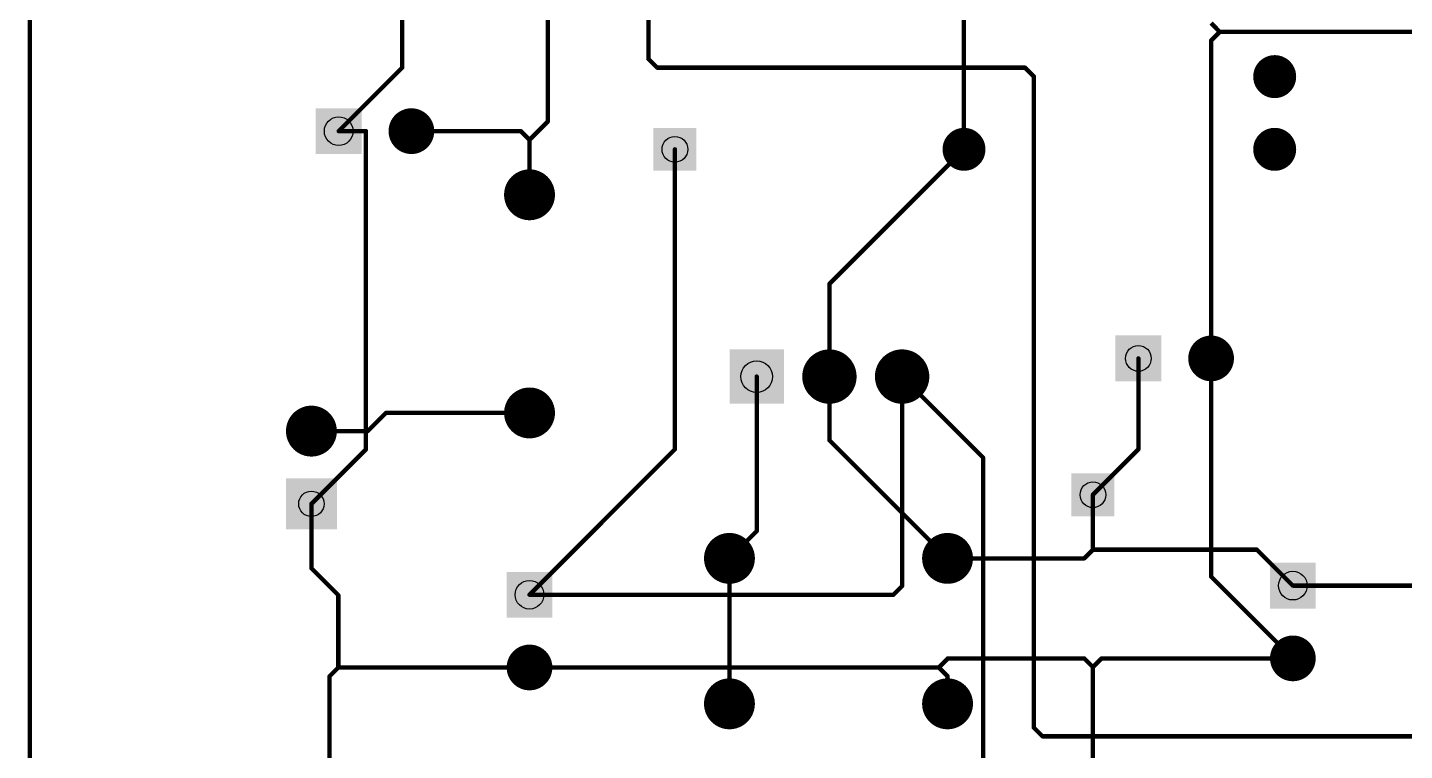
# Model space of a CAD drawing. Extents: x 0 to 4.18, y 0 to 3.93.
# Drawn here: x -0.003 to 1.891, y 1.548 to 2.542 of the extents above; entities that cross this region are included whole.
import ezdxf

# ---------------------------------------------------------------- set-up
doc = ezdxf.new("R2010")
doc.units = 0
for name, color, linetype in [('Board_Outline', 13, 'CONTINUOUS'), ('Bottom', 6, 'CONTINUOUS'), ('Drill_Bottom', 8, 'CONTINUOUS'), ('Drill_Top', 7, 'CONTINUOUS'), ('Top', 5, 'CONTINUOUS')]:
    doc.layers.add(name, color=color, linetype=linetype)

msp = doc.modelspace()

# ---------------------------------------------------------------- linework, layer by layer
at = {"layer": 'Board_Outline', "linetype": 'CONTINUOUS', "const_width": 0.006}
msp.add_lwpolyline([(0, 3.925), (4.1625, 3.925), (4.175, 0.0125), (0, 0), (0, 1.9), (0, 3.925)], dxfattribs=at)
at = {"layer": 'Bottom', "linetype": 'CONTINUOUS', "const_width": 0.006}
for points in [[(0.851, 3.6859), (0.851, 2.4993)], [(0.5125, 2.625), (0.5125, 2.4875)], [(0.7125, 2.413), (0.7125, 2.625)], [(1.625, 2.5485), (1.637, 2.5365)], [(1.625, 2.5245), (1.637, 2.5365)], [(1.637, 2.5365), (1.974, 2.5365)], [(1.625, 2.0875), (1.625, 2.5245)], [(0.851, 2.4993), (0.863, 2.4873)], [(0.5125, 2.4875), (0.425, 2.4)], [(0.863, 2.4873), (1.3691, 2.4873)], [(1.3691, 2.4873), (1.3811, 2.4753)], [(1.3811, 2.4753), (1.3811, 1.5798)], [(0.6875, 2.388), (0.7125, 2.413)], [(0.425, 2.4), (0.4625, 2.4)], [(0.4625, 2.4), (0.4625, 1.9625)], [(0.525, 2.4), (0.6755, 2.4)], [(0.6755, 2.4), (0.6875, 2.388)], [(0.6875, 2.388), (0.6875, 2.3125)], [(0.8875, 1.9625), (0.8875, 2.375)], [(1.1, 2.1899), (1.2851, 2.375)], [(1.1, 2.0625), (1.1, 2.1899)], [(1.525, 1.9625), (1.525, 2.0875)], [(1.625, 1.7875), (1.625, 2.0875)], [(1, 1.85), (1, 2.0625)], [(1.1, 1.975), (1.1, 2.0625)], [(1.2, 2.0625), (1.3113, 1.9512)], [(1.2625, 1.8125), (1.1, 1.975)], [(0.4625, 1.9625), (0.3875, 1.8875)], [(0.6875, 1.7625), (0.8875, 1.9625)], [(1.3113, 1.9512), (1.3113, 1.3625)], [(1.4625, 1.9), (1.525, 1.9625)], [(0.3875, 1.8875), (0.3875, 1.7989)], [(0.9625, 1.8125), (1, 1.85)], [(0.3875, 1.7989), (0.4245, 1.7619)], [(0.9625, 1.6125), (0.9625, 1.8125)], [(1.7375, 1.675), (1.625, 1.7875)], [(0.4245, 1.7619), (0.4245, 1.6625)], [(0.4245, 1.6625), (0.4125, 1.6505)], [(0.4125, 1.6505), (0.4125, 1.4625)], [(0.6875, 1.6625), (0.4245, 1.6625)], [(1.3811, 1.5798), (1.3931, 1.5678)], [(1.3931, 1.5678), (2.2055, 1.5678)]]:
    msp.add_lwpolyline(points, dxfattribs=at)
at = {"layer": 'Bottom', "linetype": 'CONTINUOUS'}
for points, const_width in [([(1.6355, 2.5365, 1), (1.6385, 2.5365, 1), (1.6355, 2.5365, 1)], 0.003), ([(1.6355, 2.5365, 1), (1.6385, 2.5365, 1), (1.6355, 2.5365, 1)], 0.003), ([(1.6355, 2.5365, 1), (1.6385, 2.5365, 1), (1.6355, 2.5365, 1)], 0.003), ([(1.6235, 2.5245, 1), (1.6265, 2.5245, 1), (1.6235, 2.5245, 1)], 0.003), ([(1.6235, 2.5245, 1), (1.6265, 2.5245, 1), (1.6235, 2.5245, 1)], 0.003), ([(0.8495, 2.4993, 1), (0.8525, 2.4993, 1), (0.8495, 2.4993, 1)], 0.003), ([(0.8495, 2.4993, 1), (0.8525, 2.4993, 1), (0.8495, 2.4993, 1)], 0.003), ([(1.7273, 2.475, 1), (1.6977, 2.475, 1), (1.7273, 2.475, 1)], 0.0295), ([(0.511, 2.4875, 1), (0.514, 2.4875, 1), (0.511, 2.4875, 1)], 0.003), ([(0.511, 2.4875, 1), (0.514, 2.4875, 1), (0.511, 2.4875, 1)], 0.003), ([(0.8615, 2.4873, 1), (0.8645, 2.4873, 1), (0.8615, 2.4873, 1)], 0.003), ([(0.8615, 2.4873, 1), (0.8645, 2.4873, 1), (0.8615, 2.4873, 1)], 0.003), ([(1.3676, 2.4873, 1), (1.3706, 2.4873, 1), (1.3676, 2.4873, 1)], 0.003), ([(1.3676, 2.4873, 1), (1.3706, 2.4873, 1), (1.3676, 2.4873, 1)], 0.003), ([(1.3796, 2.4753, 1), (1.3826, 2.4753, 1), (1.3796, 2.4753, 1)], 0.003), ([(1.3796, 2.4753, 1), (1.3826, 2.4753, 1), (1.3796, 2.4753, 1)], 0.003), ([(0.5407, 2.4, 1), (0.5093, 2.4, 1), (0.5407, 2.4, 1)], 0.0315), ([(0.711, 2.413, 1), (0.714, 2.413, 1), (0.711, 2.413, 1)], 0.003), ([(0.711, 2.413, 1), (0.714, 2.413, 1), (0.711, 2.413, 1)], 0.003), ([(0.4235, 2.4, 1), (0.4265, 2.4, 1), (0.4235, 2.4, 1)], 0.003), ([(0.4235, 2.4, 1), (0.4265, 2.4, 1), (0.4235, 2.4, 1)], 0.003), ([(0.461, 2.4, 1), (0.464, 2.4, 1), (0.461, 2.4, 1)], 0.003), ([(0.461, 2.4, 1), (0.464, 2.4, 1), (0.461, 2.4, 1)], 0.003), ([(0.5235, 2.4, 1), (0.5265, 2.4, 1), (0.5235, 2.4, 1)], 0.003), ([(0.674, 2.4, 1), (0.677, 2.4, 1), (0.674, 2.4, 1)], 0.003), ([(0.674, 2.4, 1), (0.677, 2.4, 1), (0.674, 2.4, 1)], 0.003), ([(0.686, 2.388, 1), (0.689, 2.388, 1), (0.686, 2.388, 1)], 0.003), ([(0.686, 2.388, 1), (0.689, 2.388, 1), (0.686, 2.388, 1)], 0.003), ([(0.686, 2.388, 1), (0.689, 2.388, 1), (0.686, 2.388, 1)], 0.003), ([(1.2999, 2.375, 1), (1.2704, 2.375, 1), (1.2999, 2.375, 1)], 0.0295), ([(1.7273, 2.375, 1), (1.6977, 2.375, 1), (1.7273, 2.375, 1)], 0.0295), ([(0.886, 2.375, 1), (0.889, 2.375, 1), (0.886, 2.375, 1)], 0.003), ([(1.2836, 2.375, 1), (1.2866, 2.375, 1), (1.2836, 2.375, 1)], 0.003), ([(0.705, 2.3125, 1), (0.67, 2.3125, 1), (0.705, 2.3125, 1)], 0.035), ([(0.686, 2.3125, 1), (0.689, 2.3125, 1), (0.686, 2.3125, 1)], 0.003), ([(1.0985, 2.1899, 1), (1.1015, 2.1899, 1), (1.0985, 2.1899, 1)], 0.003), ([(1.0985, 2.1899, 1), (1.1015, 2.1899, 1), (1.0985, 2.1899, 1)], 0.003), ([(1.6407, 2.0875, 1), (1.6093, 2.0875, 1), (1.6407, 2.0875, 1)], 0.0315), ([(1.1187, 2.0625, 1), (1.0813, 2.0625, 1), (1.1187, 2.0625, 1)], 0.0374), ([(1.2187, 2.0625, 1), (1.1813, 2.0625, 1), (1.2187, 2.0625, 1)], 0.0374), ([(1.5235, 2.0875, 1), (1.5265, 2.0875, 1), (1.5235, 2.0875, 1)], 0.003), ([(1.6235, 2.0875, 1), (1.6265, 2.0875, 1), (1.6235, 2.0875, 1)], 0.003), ([(1.6235, 2.0875, 1), (1.6265, 2.0875, 1), (1.6235, 2.0875, 1)], 0.003), ([(0.9985, 2.0625, 1), (1.0015, 2.0625, 1), (0.9985, 2.0625, 1)], 0.003), ([(1.0985, 2.0625, 1), (1.1015, 2.0625, 1), (1.0985, 2.0625, 1)], 0.003), ([(1.0985, 2.0625, 1), (1.1015, 2.0625, 1), (1.0985, 2.0625, 1)], 0.003), ([(1.1985, 2.0625, 1), (1.2015, 2.0625, 1), (1.1985, 2.0625, 1)], 0.003), ([(0.705, 2.0125, 1), (0.67, 2.0125, 1), (0.705, 2.0125, 1)], 0.035), ([(0.405, 1.9875, 1), (0.37, 1.9875, 1), (0.405, 1.9875, 1)], 0.035), ([(1.0985, 1.975, 1), (1.1015, 1.975, 1), (1.0985, 1.975, 1)], 0.003), ([(1.0985, 1.975, 1), (1.1015, 1.975, 1), (1.0985, 1.975, 1)], 0.003), ([(0.461, 1.9625, 1), (0.464, 1.9625, 1), (0.461, 1.9625, 1)], 0.003), ([(0.461, 1.9625, 1), (0.464, 1.9625, 1), (0.461, 1.9625, 1)], 0.003), ([(0.886, 1.9625, 1), (0.889, 1.9625, 1), (0.886, 1.9625, 1)], 0.003), ([(0.886, 1.9625, 1), (0.889, 1.9625, 1), (0.886, 1.9625, 1)], 0.003), ([(1.3098, 1.9512, 1), (1.3128, 1.9512, 1), (1.3098, 1.9512, 1)], 0.003), ([(1.3098, 1.9512, 1), (1.3128, 1.9512, 1), (1.3098, 1.9512, 1)], 0.003), ([(1.5235, 1.9625, 1), (1.5265, 1.9625, 1), (1.5235, 1.9625, 1)], 0.003), ([(1.5235, 1.9625, 1), (1.5265, 1.9625, 1), (1.5235, 1.9625, 1)], 0.003), ([(1.461, 1.9, 1), (1.464, 1.9, 1), (1.461, 1.9, 1)], 0.003), ([(0.386, 1.8875, 1), (0.389, 1.8875, 1), (0.386, 1.8875, 1)], 0.003), ([(0.386, 1.8875, 1), (0.389, 1.8875, 1), (0.386, 1.8875, 1)], 0.003), ([(0.98, 1.8125, 1), (0.945, 1.8125, 1), (0.98, 1.8125, 1)], 0.035), ([(0.9985, 1.85, 1), (1.0015, 1.85, 1), (0.9985, 1.85, 1)], 0.003), ([(0.9985, 1.85, 1), (1.0015, 1.85, 1), (0.9985, 1.85, 1)], 0.003), ([(1.28, 1.8125, 1), (1.245, 1.8125, 1), (1.28, 1.8125, 1)], 0.035), ([(0.386, 1.7989, 1), (0.389, 1.7989, 1), (0.386, 1.7989, 1)], 0.003), ([(0.386, 1.7989, 1), (0.389, 1.7989, 1), (0.386, 1.7989, 1)], 0.003), ([(0.961, 1.8125, 1), (0.964, 1.8125, 1), (0.961, 1.8125, 1)], 0.003), ([(0.961, 1.8125, 1), (0.964, 1.8125, 1), (0.961, 1.8125, 1)], 0.003), ([(1.261, 1.8125, 1), (1.264, 1.8125, 1), (1.261, 1.8125, 1)], 0.003), ([(1.6235, 1.7875, 1), (1.6265, 1.7875, 1), (1.6235, 1.7875, 1)], 0.003), ([(1.6235, 1.7875, 1), (1.6265, 1.7875, 1), (1.6235, 1.7875, 1)], 0.003), ([(0.423, 1.7619, 1), (0.426, 1.7619, 1), (0.423, 1.7619, 1)], 0.003), ([(0.423, 1.7619, 1), (0.426, 1.7619, 1), (0.423, 1.7619, 1)], 0.003), ([(0.686, 1.7625, 1), (0.689, 1.7625, 1), (0.686, 1.7625, 1)], 0.003), ([(1.7532, 1.675, 1), (1.7218, 1.675, 1), (1.7532, 1.675, 1)], 0.0315), ([(0.7032, 1.6625, 1), (0.6718, 1.6625, 1), (0.7032, 1.6625, 1)], 0.0315), ([(1.736, 1.675, 1), (1.739, 1.675, 1), (1.736, 1.675, 1)], 0.003), ([(0.411, 1.6505, 1), (0.414, 1.6505, 1), (0.411, 1.6505, 1)], 0.003), ([(0.411, 1.6505, 1), (0.414, 1.6505, 1), (0.411, 1.6505, 1)], 0.003), ([(0.423, 1.6625, 1), (0.426, 1.6625, 1), (0.423, 1.6625, 1)], 0.003), ([(0.423, 1.6625, 1), (0.426, 1.6625, 1), (0.423, 1.6625, 1)], 0.003), ([(0.423, 1.6625, 1), (0.426, 1.6625, 1), (0.423, 1.6625, 1)], 0.003), ([(0.686, 1.6625, 1), (0.689, 1.6625, 1), (0.686, 1.6625, 1)], 0.003), ([(0.98, 1.6125, 1), (0.945, 1.6125, 1), (0.98, 1.6125, 1)], 0.035), ([(1.28, 1.6125, 1), (1.245, 1.6125, 1), (1.28, 1.6125, 1)], 0.035), ([(0.961, 1.6125, 1), (0.964, 1.6125, 1), (0.961, 1.6125, 1)], 0.003), ([(1.3796, 1.5798, 1), (1.3826, 1.5798, 1), (1.3796, 1.5798, 1)], 0.003), ([(1.3796, 1.5798, 1), (1.3826, 1.5798, 1), (1.3796, 1.5798, 1)], 0.003), ([(1.3916, 1.5678, 1), (1.3946, 1.5678, 1), (1.3916, 1.5678, 1)], 0.003), ([(1.3916, 1.5678, 1), (1.3946, 1.5678, 1), (1.3916, 1.5678, 1)], 0.003)]:
    msp.add_lwpolyline(points, format="xyb", dxfattribs=dict(at, const_width=const_width))
at = {"layer": 'Bottom'}
for points in [[(0.3935, 2.4315), (0.4565, 2.4315), (0.3935, 2.3685), (0.4565, 2.3685)], [(0.858, 2.4045), (0.917, 2.4045), (0.858, 2.3455), (0.917, 2.3455)], [(1.4935, 2.119), (1.5565, 2.119), (1.4935, 2.056), (1.5565, 2.056)], [(0.9626, 2.0999), (1.0374, 2.0999), (0.9626, 2.0251), (1.0374, 2.0251)], [(0.3525, 1.9225), (0.4225, 1.9225), (0.3525, 1.8525), (0.4225, 1.8525)], [(1.433, 1.9295), (1.492, 1.9295), (1.433, 1.8705), (1.492, 1.8705)], [(1.706, 1.8065), (1.769, 1.8065), (1.706, 1.7435), (1.769, 1.7435)], [(0.656, 1.794), (0.719, 1.794), (0.656, 1.731), (0.719, 1.731)]]:
    msp.add_solid(points, dxfattribs=at)
at = {"layer": 'Drill_Bottom'}
for centre, radius in [((1.7125, 2.475), 0.0177), ((0.425, 2.4), 0.0197), ((0.525, 2.4), 0.0197), ((0.8875, 2.375), 0.0177), ((1.2851, 2.375), 0.0177), ((1.7125, 2.375), 0.0177), ((0.6875, 2.3125), 0.0175), ((1.525, 2.0875), 0.0177), ((1.625, 2.0875), 0.0177), ((1, 2.0625), 0.0217), ((1.1, 2.0625), 0.0217), ((1.2, 2.0625), 0.0217), ((0.6875, 2.0125), 0.0175), ((0.3875, 1.9875), 0.0175), ((1.4625, 1.9), 0.0177), ((0.3875, 1.8875), 0.0175), ((0.9625, 1.8125), 0.0175), ((1.2625, 1.8125), 0.0175), ((0.6875, 1.7625), 0.0197), ((1.7375, 1.775), 0.0197), ((1.7375, 1.675), 0.0197), ((0.6875, 1.6625), 0.0197), ((0.9625, 1.6125), 0.0175), ((1.2625, 1.6125), 0.0175)]:
    msp.add_circle(centre, radius, dxfattribs=at)
at = {"layer": 'Drill_Top'}
for centre, radius in [((1.7125, 2.475), 0.0177), ((0.425, 2.4), 0.0197), ((0.525, 2.4), 0.0197), ((0.8875, 2.375), 0.0177), ((1.2851, 2.375), 0.0177), ((1.7125, 2.375), 0.0177), ((0.6875, 2.3125), 0.0175), ((1.525, 2.0875), 0.0177), ((1.625, 2.0875), 0.0177), ((1, 2.0625), 0.0217), ((1.1, 2.0625), 0.0217), ((1.2, 2.0625), 0.0217), ((0.6875, 2.0125), 0.0175), ((0.3875, 1.9875), 0.0175), ((1.4625, 1.9), 0.0177), ((0.3875, 1.8875), 0.0175), ((0.9625, 1.8125), 0.0175), ((1.2625, 1.8125), 0.0175), ((0.6875, 1.7625), 0.0197), ((1.7375, 1.775), 0.0197), ((1.7375, 1.675), 0.0197), ((0.6875, 1.6625), 0.0197), ((0.9625, 1.6125), 0.0175), ((1.2625, 1.6125), 0.0175)]:
    msp.add_circle(centre, radius, dxfattribs=at)
at = {"layer": 'Top', "linetype": 'CONTINUOUS', "const_width": 0.006}
for points in [[(1.2851, 2.663), (1.2851, 2.375)], [(1.2, 2.0625), (1.2, 1.7745)], [(0.4649, 1.9875), (0.4899, 2.0125)], [(0.4899, 2.0125), (0.6875, 2.0125)], [(0.3875, 1.9875), (0.4649, 1.9875)], [(1.4625, 1.9), (1.4625, 1.8245)], [(1.4625, 1.8245), (1.4505, 1.8125)], [(1.688, 1.8245), (1.4625, 1.8245)], [(1.7375, 1.775), (1.688, 1.8245)], [(1.4505, 1.8125), (1.2625, 1.8125)], [(1.188, 1.7625), (0.6875, 1.7625)], [(1.2, 1.7745), (1.188, 1.7625)], [(1.9577, 1.775), (1.7375, 1.775)], [(1.263, 1.675), (1.2505, 1.6625)], [(1.4505, 1.675), (1.263, 1.675)], [(1.4625, 1.663), (1.4505, 1.675)], [(1.4745, 1.675), (1.4625, 1.663)], [(1.7375, 1.675), (1.4745, 1.675)], [(1.2505, 1.6625), (0.6875, 1.6625)], [(1.2505, 1.6625), (1.2625, 1.6505)], [(1.2625, 1.6505), (1.2625, 1.6125)], [(1.4625, 1.5024), (1.4625, 1.663)]]:
    msp.add_lwpolyline(points, dxfattribs=at)
at = {"layer": 'Top', "linetype": 'CONTINUOUS'}
for points, const_width in [([(1.7273, 2.475, 1), (1.6977, 2.475, 1), (1.7273, 2.475, 1)], 0.0295), ([(0.5407, 2.4, 1), (0.5093, 2.4, 1), (0.5407, 2.4, 1)], 0.0315), ([(1.2999, 2.375, 1), (1.2704, 2.375, 1), (1.2999, 2.375, 1)], 0.0295), ([(1.7273, 2.375, 1), (1.6977, 2.375, 1), (1.7273, 2.375, 1)], 0.0295), ([(1.2836, 2.375, 1), (1.2866, 2.375, 1), (1.2836, 2.375, 1)], 0.003), ([(0.705, 2.3125, 1), (0.67, 2.3125, 1), (0.705, 2.3125, 1)], 0.035), ([(1.6407, 2.0875, 1), (1.6093, 2.0875, 1), (1.6407, 2.0875, 1)], 0.0315), ([(1.1187, 2.0625, 1), (1.0813, 2.0625, 1), (1.1187, 2.0625, 1)], 0.0374), ([(1.2187, 2.0625, 1), (1.1813, 2.0625, 1), (1.2187, 2.0625, 1)], 0.0374), ([(1.1985, 2.0625, 1), (1.2015, 2.0625, 1), (1.1985, 2.0625, 1)], 0.003), ([(0.705, 2.0125, 1), (0.67, 2.0125, 1), (0.705, 2.0125, 1)], 0.035), ([(0.405, 1.9875, 1), (0.37, 1.9875, 1), (0.405, 1.9875, 1)], 0.035), ([(0.4884, 2.0125, 1), (0.4914, 2.0125, 1), (0.4884, 2.0125, 1)], 0.003), ([(0.4884, 2.0125, 1), (0.4914, 2.0125, 1), (0.4884, 2.0125, 1)], 0.003), ([(0.686, 2.0125, 1), (0.689, 2.0125, 1), (0.686, 2.0125, 1)], 0.003), ([(0.386, 1.9875, 1), (0.389, 1.9875, 1), (0.386, 1.9875, 1)], 0.003), ([(0.4634, 1.9875, 1), (0.4664, 1.9875, 1), (0.4634, 1.9875, 1)], 0.003), ([(0.4634, 1.9875, 1), (0.4664, 1.9875, 1), (0.4634, 1.9875, 1)], 0.003), ([(1.461, 1.9, 1), (1.464, 1.9, 1), (1.461, 1.9, 1)], 0.003), ([(0.98, 1.8125, 1), (0.945, 1.8125, 1), (0.98, 1.8125, 1)], 0.035), ([(1.28, 1.8125, 1), (1.245, 1.8125, 1), (1.28, 1.8125, 1)], 0.035), ([(1.461, 1.8245, 1), (1.464, 1.8245, 1), (1.461, 1.8245, 1)], 0.003), ([(1.461, 1.8245, 1), (1.464, 1.8245, 1), (1.461, 1.8245, 1)], 0.003), ([(1.461, 1.8245, 1), (1.464, 1.8245, 1), (1.461, 1.8245, 1)], 0.003), ([(1.6865, 1.8245, 1), (1.6895, 1.8245, 1), (1.6865, 1.8245, 1)], 0.003), ([(1.6865, 1.8245, 1), (1.6895, 1.8245, 1), (1.6865, 1.8245, 1)], 0.003), ([(1.261, 1.8125, 1), (1.264, 1.8125, 1), (1.261, 1.8125, 1)], 0.003), ([(1.449, 1.8125, 1), (1.452, 1.8125, 1), (1.449, 1.8125, 1)], 0.003), ([(1.449, 1.8125, 1), (1.452, 1.8125, 1), (1.449, 1.8125, 1)], 0.003), ([(0.686, 1.7625, 1), (0.689, 1.7625, 1), (0.686, 1.7625, 1)], 0.003), ([(1.1865, 1.7625, 1), (1.1895, 1.7625, 1), (1.1865, 1.7625, 1)], 0.003), ([(1.1865, 1.7625, 1), (1.1895, 1.7625, 1), (1.1865, 1.7625, 1)], 0.003), ([(1.1985, 1.7745, 1), (1.2015, 1.7745, 1), (1.1985, 1.7745, 1)], 0.003), ([(1.1985, 1.7745, 1), (1.2015, 1.7745, 1), (1.1985, 1.7745, 1)], 0.003), ([(1.736, 1.775, 1), (1.739, 1.775, 1), (1.736, 1.775, 1)], 0.003), ([(1.736, 1.775, 1), (1.739, 1.775, 1), (1.736, 1.775, 1)], 0.003), ([(1.7532, 1.675, 1), (1.7218, 1.675, 1), (1.7532, 1.675, 1)], 0.0315), ([(0.7032, 1.6625, 1), (0.6718, 1.6625, 1), (0.7032, 1.6625, 1)], 0.0315), ([(1.2615, 1.675, 1), (1.2645, 1.675, 1), (1.2615, 1.675, 1)], 0.003), ([(1.2615, 1.675, 1), (1.2645, 1.675, 1), (1.2615, 1.675, 1)], 0.003), ([(1.449, 1.675, 1), (1.452, 1.675, 1), (1.449, 1.675, 1)], 0.003), ([(1.449, 1.675, 1), (1.452, 1.675, 1), (1.449, 1.675, 1)], 0.003), ([(1.473, 1.675, 1), (1.476, 1.675, 1), (1.473, 1.675, 1)], 0.003), ([(1.473, 1.675, 1), (1.476, 1.675, 1), (1.473, 1.675, 1)], 0.003), ([(1.736, 1.675, 1), (1.739, 1.675, 1), (1.736, 1.675, 1)], 0.003), ([(0.686, 1.6625, 1), (0.689, 1.6625, 1), (0.686, 1.6625, 1)], 0.003), ([(1.249, 1.6625, 1), (1.252, 1.6625, 1), (1.249, 1.6625, 1)], 0.003), ([(1.249, 1.6625, 1), (1.252, 1.6625, 1), (1.249, 1.6625, 1)], 0.003), ([(1.249, 1.6625, 1), (1.252, 1.6625, 1), (1.249, 1.6625, 1)], 0.003), ([(1.261, 1.6505, 1), (1.264, 1.6505, 1), (1.261, 1.6505, 1)], 0.003), ([(1.261, 1.6505, 1), (1.264, 1.6505, 1), (1.261, 1.6505, 1)], 0.003), ([(1.461, 1.663, 1), (1.464, 1.663, 1), (1.461, 1.663, 1)], 0.003), ([(1.461, 1.663, 1), (1.464, 1.663, 1), (1.461, 1.663, 1)], 0.003), ([(1.461, 1.663, 1), (1.464, 1.663, 1), (1.461, 1.663, 1)], 0.003), ([(0.98, 1.6125, 1), (0.945, 1.6125, 1), (0.98, 1.6125, 1)], 0.035), ([(1.28, 1.6125, 1), (1.245, 1.6125, 1), (1.28, 1.6125, 1)], 0.035), ([(1.261, 1.6125, 1), (1.264, 1.6125, 1), (1.261, 1.6125, 1)], 0.003)]:
    msp.add_lwpolyline(points, format="xyb", dxfattribs=dict(at, const_width=const_width))
at = {"layer": 'Top'}
for points in [[(0.3935, 2.4315), (0.4565, 2.4315), (0.3935, 2.3685), (0.4565, 2.3685)], [(0.858, 2.4045), (0.917, 2.4045), (0.858, 2.3455), (0.917, 2.3455)], [(1.4935, 2.119), (1.5565, 2.119), (1.4935, 2.056), (1.5565, 2.056)], [(0.9626, 2.0999), (1.0374, 2.0999), (0.9626, 2.0251), (1.0374, 2.0251)], [(0.3525, 1.9225), (0.4225, 1.9225), (0.3525, 1.8525), (0.4225, 1.8525)], [(1.433, 1.9295), (1.492, 1.9295), (1.433, 1.8705), (1.492, 1.8705)], [(1.706, 1.8065), (1.769, 1.8065), (1.706, 1.7435), (1.769, 1.7435)], [(0.656, 1.794), (0.719, 1.794), (0.656, 1.731), (0.719, 1.731)]]:
    msp.add_solid(points, dxfattribs=at)

doc.saveas('drawing.dxf')
